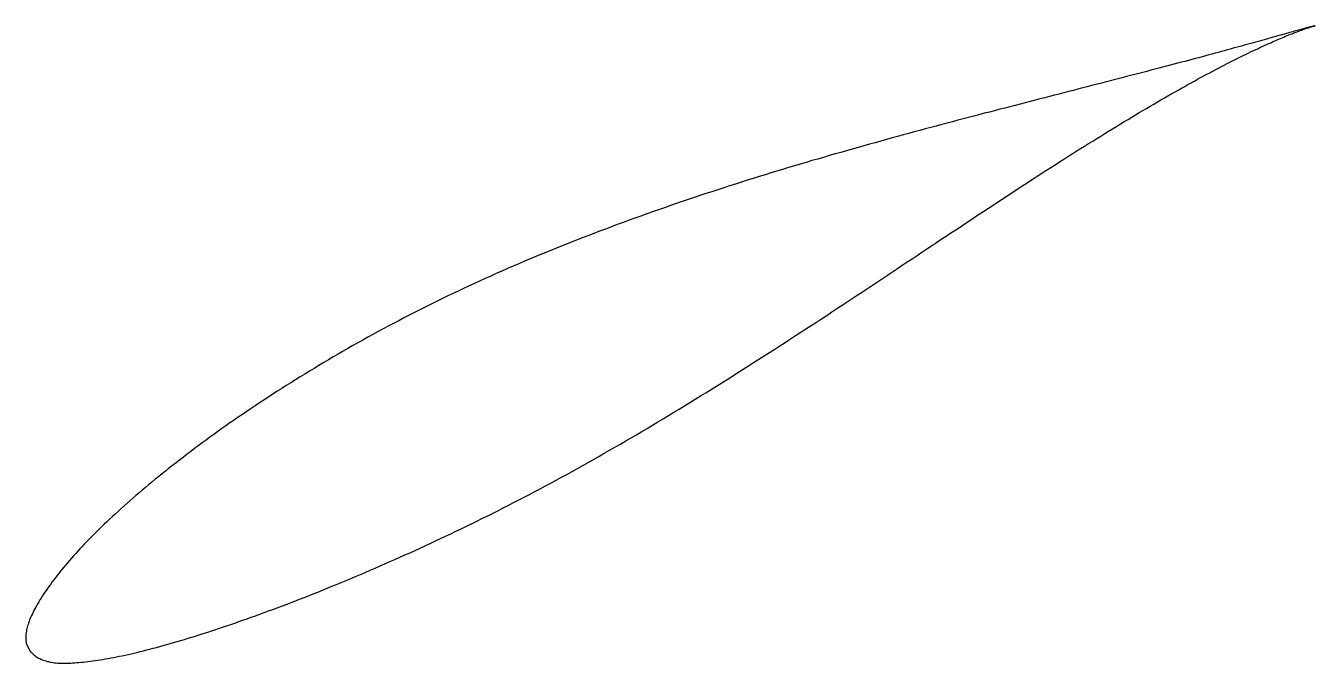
# Model space of a CAD drawing. Header units: metres. Extents: x -44 to 88, y -22 to 43.
import ezdxf

# ---------------------------------------------------------------- set-up
doc = ezdxf.new("R2010")
doc.units = ezdxf.units.M

msp = doc.modelspace()

# ---------------------------------------------------------------- linework, layer by layer
msp.add_lwpolyline([(88.03, 42.86), (88.03, 42.86), (88.02, 42.86), (88.01, 42.86), (87.99, 42.85), (87.96, 42.85), (87.93, 42.84), (87.9, 42.83), (87.85, 42.82), (87.81, 42.81), (87.75, 42.8), (87.7, 42.78), (87.63, 42.77), (87.56, 42.75), (87.49, 42.73), (87.41, 42.71), (87.33, 42.69), (87.24, 42.67), (87.14, 42.64), (87.04, 42.61), (86.93, 42.58), (86.82, 42.55), (86.7, 42.52), (86.58, 42.49), (86.46, 42.45), (86.32, 42.42), (86.18, 42.38), (86.04, 42.34), (85.89, 42.3), (85.74, 42.25), (85.58, 42.21), (85.42, 42.16), (85.25, 42.12), (85.07, 42.07), (84.89, 42.02), (84.71, 41.97), (84.52, 41.91), (84.32, 41.86), (84.12, 41.8), (83.92, 41.74), (83.7, 41.68), (83.49, 41.62), (83.27, 41.56), (83.04, 41.5), (82.81, 41.43), (82.57, 41.37), (82.33, 41.3), (82.09, 41.23), (81.83, 41.16), (81.58, 41.09), (81.32, 41.02), (81.05, 40.95), (80.78, 40.87), (80.5, 40.79), (80.22, 40.72), (79.93, 40.64), (79.64, 40.56), (79.35, 40.48), (79.04, 40.39), (78.74, 40.31), (78.43, 40.23), (78.11, 40.14), (77.79, 40.05), (77.47, 39.97), (77.14, 39.88), (76.8, 39.79), (76.46, 39.7), (76.12, 39.6), (75.77, 39.51), (75.42, 39.42), (75.06, 39.32), (74.7, 39.22), (74.33, 39.13), (73.96, 39.03), (73.58, 38.93), (73.2, 38.83), (72.82, 38.73), (72.43, 38.62), (72.03, 38.52), (71.64, 38.42), (71.23, 38.31), (70.83, 38.2), (70.42, 38.1), (70, 37.99), (69.58, 37.88), (69.16, 37.77), (68.73, 37.66), (68.3, 37.55), (67.87, 37.43), (67.43, 37.32), (66.98, 37.21), (66.54, 37.09), (66.08, 36.97), (65.63, 36.86), (65.17, 36.74), (64.71, 36.62), (64.24, 36.5), (63.77, 36.38), (63.3, 36.26), (62.82, 36.13), (62.34, 36.01), (61.85, 35.88), (61.37, 35.76), (60.87, 35.63), (60.38, 35.51), (59.88, 35.38), (59.38, 35.25), (58.87, 35.12), (58.37, 34.99), (57.85, 34.86), (57.34, 34.72), (56.82, 34.59), (56.3, 34.45), (55.78, 34.32), (55.25, 34.18), (54.72, 34.04), (54.19, 33.91), (53.65, 33.77), (53.12, 33.63), (52.58, 33.48), (52.03, 33.34), (51.49, 33.2), (50.94, 33.05), (50.39, 32.91), (49.84, 32.76), (49.28, 32.61), (48.72, 32.46), (48.16, 32.31), (47.6, 32.16), (47.03, 32.01), (46.47, 31.86), (45.9, 31.7), (45.33, 31.55), (44.76, 31.39), (44.18, 31.23), (43.6, 31.07), (43.03, 30.91), (42.45, 30.75), (41.86, 30.59), (41.28, 30.42), (40.7, 30.26), (40.11, 30.09), (39.52, 29.92), (38.93, 29.76), (38.34, 29.59), (37.75, 29.41), (37.16, 29.24), (36.56, 29.07), (35.97, 28.89), (35.37, 28.71), (34.77, 28.54), (34.17, 28.36), (33.57, 28.18), (32.97, 27.99), (32.37, 27.81), (31.77, 27.62), (31.17, 27.44), (30.57, 27.25), (29.96, 27.06), (29.36, 26.87), (28.75, 26.68), (28.15, 26.48), (27.55, 26.29), (26.94, 26.09), (26.33, 25.9), (25.73, 25.7), (25.12, 25.5), (24.52, 25.29), (23.91, 25.09), (23.31, 24.88), (22.7, 24.68), (22.09, 24.47), (21.49, 24.26), (20.88, 24.05), (20.28, 23.84), (19.68, 23.62), (19.07, 23.41), (18.47, 23.19), (17.87, 22.97), (17.26, 22.75), (16.66, 22.53), (16.06, 22.31), (15.46, 22.08), (14.86, 21.86), (14.27, 21.63), (13.67, 21.4), (13.07, 21.17), (12.48, 20.94), (11.88, 20.7), (11.29, 20.47), (10.7, 20.23), (10.11, 19.99), (9.52, 19.75), (8.93, 19.51), (8.35, 19.27), (7.76, 19.02), (7.18, 18.78), (6.6, 18.53), (6.02, 18.28), (5.44, 18.03), (4.86, 17.78), (4.29, 17.52), (3.72, 17.27), (3.15, 17.01), (2.58, 16.75), (2.01, 16.49), (1.45, 16.23), (0.88, 15.97), (0.32, 15.71), (-0.23, 15.44), (-0.79, 15.17), (-1.34, 14.9), (-1.89, 14.64), (-2.44, 14.36), (-2.99, 14.09), (-3.53, 13.82), (-4.08, 13.54), (-4.61, 13.27), (-5.15, 12.99), (-5.69, 12.71), (-6.22, 12.43), (-6.75, 12.15), (-7.27, 11.87), (-7.79, 11.59), (-8.32, 11.3), (-8.83, 11.02), (-9.35, 10.73), (-9.86, 10.45), (-10.37, 10.16), (-10.88, 9.87), (-11.38, 9.58), (-11.88, 9.29), (-12.38, 9), (-12.87, 8.71), (-13.36, 8.42), (-13.85, 8.13), (-14.34, 7.83), (-14.82, 7.54), (-15.3, 7.25), (-15.77, 6.96), (-16.25, 6.66), (-16.72, 6.37), (-17.18, 6.07), (-17.65, 5.78), (-18.11, 5.49), (-18.56, 5.19), (-19.02, 4.9), (-19.47, 4.6), (-19.91, 4.31), (-20.35, 4.02), (-20.79, 3.72), (-21.23, 3.43), (-21.66, 3.13), (-22.09, 2.84), (-22.52, 2.55), (-22.94, 2.25), (-23.36, 1.96), (-23.77, 1.67), (-24.18, 1.38), (-24.59, 1.08), (-24.99, 0.79), (-25.39, 0.5), (-25.79, 0.21), (-26.18, -0.08), (-26.57, -0.37), (-26.95, -0.66), (-27.33, -0.95), (-27.71, -1.23), (-28.08, -1.52), (-28.45, -1.81), (-28.82, -2.09), (-29.18, -2.38), (-29.53, -2.66), (-29.89, -2.94), (-30.23, -3.23), (-30.58, -3.51), (-30.92, -3.79), (-31.26, -4.07), (-31.59, -4.34), (-31.92, -4.62), (-32.24, -4.9), (-32.56, -5.17), (-32.88, -5.44), (-33.19, -5.72), (-33.49, -5.99), (-33.8, -6.26), (-34.1, -6.52), (-34.39, -6.79), (-34.68, -7.06), (-34.97, -7.32), (-35.25, -7.58), (-35.52, -7.85), (-35.8, -8.1), (-36.07, -8.36), (-36.33, -8.62), (-36.59, -8.87), (-36.84, -9.13), (-37.1, -9.38), (-37.34, -9.63), (-37.58, -9.88), (-37.82, -10.12), (-38.05, -10.37), (-38.28, -10.61), (-38.5, -10.85), (-38.72, -11.09), (-38.94, -11.33), (-39.15, -11.57), (-39.35, -11.8), (-39.55, -12.04), (-39.75, -12.27), (-39.94, -12.49), (-40.13, -12.72), (-40.31, -12.95), (-40.49, -13.17), (-40.66, -13.39), (-40.83, -13.61), (-40.99, -13.82), (-41.15, -14.04), (-41.3, -14.25), (-41.45, -14.46), (-41.6, -14.66), (-41.74, -14.86), (-41.88, -15.06), (-42.01, -15.26), (-42.13, -15.46), (-42.26, -15.65), (-42.37, -15.84), (-42.49, -16.03), (-42.6, -16.21), (-42.7, -16.39), (-42.8, -16.57), (-42.9, -16.74), (-42.99, -16.92), (-43.07, -17.09), (-43.15, -17.25), (-43.23, -17.42), (-43.3, -17.58), (-43.37, -17.74), (-43.43, -17.89), (-43.49, -18.05), (-43.54, -18.2), (-43.59, -18.35), (-43.63, -18.49), (-43.67, -18.63), (-43.71, -18.77), (-43.74, -18.91), (-43.76, -19.04), (-43.78, -19.17), (-43.8, -19.3), (-43.81, -19.42), (-43.82, -19.54), (-43.82, -19.65), (-43.82, -19.76), (-43.82, -19.86), (-43.81, -19.95), (-43.8, -20.04), (-43.79, -20.12), (-43.78, -20.19), (-43.77, -20.24), (-43.77, -20.27), (-43.36, -21.11), (-43.35, -21.12), (-43.34, -21.13), (-43.31, -21.16), (-43.27, -21.2), (-43.21, -21.25), (-43.15, -21.31), (-43.08, -21.38), (-43, -21.45), (-42.91, -21.52), (-42.82, -21.59), (-42.72, -21.66), (-42.62, -21.72), (-42.51, -21.78), (-42.4, -21.84), (-42.28, -21.9), (-42.16, -21.95), (-42.04, -22), (-41.91, -22.04), (-41.77, -22.08), (-41.63, -22.12), (-41.49, -22.15), (-41.34, -22.19), (-41.19, -22.21), (-41.04, -22.24), (-40.87, -22.26), (-40.71, -22.27), (-40.54, -22.29), (-40.37, -22.3), (-40.19, -22.3), (-40.01, -22.31), (-39.82, -22.31), (-39.63, -22.31), (-39.43, -22.3), (-39.23, -22.29), (-39.03, -22.28), (-38.82, -22.27), (-38.6, -22.25), (-38.38, -22.24), (-38.16, -22.21), (-37.93, -22.19), (-37.7, -22.16), (-37.46, -22.14), (-37.22, -22.11), (-36.97, -22.07), (-36.72, -22.04), (-36.47, -22), (-36.21, -21.96), (-35.94, -21.92), (-35.67, -21.87), (-35.4, -21.82), (-35.12, -21.77), (-34.84, -21.72), (-34.55, -21.66), (-34.26, -21.6), (-33.97, -21.54), (-33.67, -21.48), (-33.36, -21.41), (-33.06, -21.34), (-32.75, -21.27), (-32.43, -21.2), (-32.11, -21.12), (-31.79, -21.04), (-31.46, -20.95), (-31.13, -20.87), (-30.79, -20.78), (-30.45, -20.69), (-30.11, -20.6), (-29.76, -20.5), (-29.41, -20.4), (-29.06, -20.3), (-28.7, -20.2), (-28.33, -20.09), (-27.97, -19.98), (-27.6, -19.87), (-27.22, -19.76), (-26.85, -19.64), (-26.46, -19.53), (-26.08, -19.4), (-25.69, -19.28), (-25.3, -19.16), (-24.9, -19.03), (-24.5, -18.9), (-24.1, -18.76), (-23.69, -18.63), (-23.28, -18.49), (-22.87, -18.35), (-22.46, -18.21), (-22.04, -18.06), (-21.61, -17.91), (-21.19, -17.76), (-20.76, -17.61), (-20.32, -17.45), (-19.89, -17.3), (-19.45, -17.14), (-19.01, -16.97), (-18.56, -16.81), (-18.12, -16.64), (-17.67, -16.47), (-17.21, -16.3), (-16.76, -16.13), (-16.3, -15.95), (-15.83, -15.77), (-15.37, -15.59), (-14.9, -15.41), (-14.43, -15.22), (-13.96, -15.03), (-13.48, -14.84), (-13.01, -14.65), (-12.53, -14.45), (-12.04, -14.25), (-11.56, -14.05), (-11.07, -13.85), (-10.58, -13.64), (-10.09, -13.44), (-9.59, -13.23), (-9.1, -13.02), (-8.6, -12.8), (-8.1, -12.59), (-7.59, -12.37), (-7.09, -12.15), (-6.58, -11.92), (-6.07, -11.7), (-5.56, -11.47), (-5.05, -11.24), (-4.53, -11.01), (-4.02, -10.77), (-3.5, -10.54), (-2.98, -10.3), (-2.46, -10.06), (-1.94, -9.81), (-1.41, -9.57), (-0.89, -9.32), (-0.36, -9.07), (0.17, -8.82), (0.7, -8.56), (1.23, -8.31), (1.76, -8.05), (2.3, -7.79), (2.83, -7.52), (3.37, -7.26), (3.91, -6.99), (4.44, -6.72), (4.98, -6.44), (5.52, -6.17), (6.06, -5.89), (6.6, -5.61), (7.15, -5.33), (7.69, -5.05), (8.23, -4.76), (8.77, -4.47), (9.32, -4.18), (9.86, -3.89), (10.41, -3.59), (10.96, -3.3), (11.5, -3), (12.05, -2.7), (12.6, -2.4), (13.14, -2.09), (13.69, -1.78), (14.24, -1.48), (14.79, -1.17), (15.33, -0.85), (15.88, -0.54), (16.43, -0.22), (16.98, 0.09), (17.53, 0.41), (18.07, 0.73), (18.62, 1.05), (19.17, 1.38), (19.72, 1.7), (20.27, 2.03), (20.82, 2.36), (21.36, 2.68), (21.91, 3.01), (22.46, 3.35), (23, 3.68), (23.55, 4.01), (24.1, 4.35), (24.64, 4.68), (25.19, 5.02), (25.73, 5.35), (26.28, 5.69), (26.82, 6.03), (27.36, 6.37), (27.91, 6.71), (28.45, 7.05), (28.99, 7.4), (29.53, 7.74), (30.07, 8.08), (30.61, 8.42), (31.15, 8.77), (31.69, 9.11), (32.23, 9.46), (32.76, 9.8), (33.3, 10.15), (33.83, 10.49), (34.37, 10.84), (34.9, 11.18), (35.43, 11.53), (35.96, 11.87), (36.49, 12.22), (37.02, 12.56), (37.55, 12.91), (38.08, 13.25), (38.6, 13.6), (39.12, 13.94), (39.65, 14.29), (40.17, 14.63), (40.69, 14.97), (41.21, 15.32), (41.73, 15.66), (42.24, 16), (42.76, 16.34), (43.27, 16.68), (43.78, 17.02), (44.29, 17.36), (44.8, 17.7), (45.31, 18.04), (45.81, 18.37), (46.32, 18.71), (46.82, 19.04), (47.32, 19.38), (47.82, 19.71), (48.32, 20.04), (48.81, 20.37), (49.31, 20.7), (49.8, 21.03), (50.29, 21.35), (50.78, 21.68), (51.27, 22), (51.75, 22.32), (52.23, 22.64), (52.71, 22.96), (53.19, 23.28), (53.67, 23.59), (54.15, 23.91), (54.62, 24.22), (55.09, 24.53), (55.56, 24.84), (56.02, 25.14), (56.49, 25.45), (56.95, 25.75), (57.41, 26.05), (57.87, 26.35), (58.32, 26.65), (58.78, 26.94), (59.23, 27.23), (59.68, 27.52), (60.12, 27.81), (60.57, 28.1), (61.01, 28.38), (61.45, 28.66), (61.88, 28.94), (62.32, 29.22), (62.75, 29.49), (63.18, 29.76), (63.6, 30.03), (64.02, 30.3), (64.45, 30.56), (64.86, 30.82), (65.28, 31.08), (65.69, 31.34), (66.1, 31.59), (66.51, 31.84), (66.91, 32.09), (67.31, 32.34), (67.71, 32.58), (68.11, 32.82), (68.5, 33.06), (68.89, 33.29), (69.27, 33.52), (69.66, 33.75), (70.04, 33.98), (70.42, 34.2), (70.79, 34.42), (71.16, 34.64), (71.53, 34.86), (71.89, 35.07), (72.25, 35.28), (72.61, 35.48), (72.97, 35.69), (73.32, 35.89), (73.66, 36.09), (74.01, 36.28), (74.35, 36.47), (74.69, 36.66), (75.02, 36.85), (75.35, 37.03), (75.68, 37.21), (76, 37.39), (76.32, 37.56), (76.64, 37.73), (76.95, 37.9), (77.26, 38.06), (77.56, 38.23), (77.86, 38.38), (78.16, 38.54), (78.45, 38.69), (78.74, 38.84), (79.03, 38.99), (79.31, 39.13), (79.59, 39.27), (79.86, 39.41), (80.13, 39.55), (80.4, 39.68), (80.66, 39.81), (80.92, 39.93), (81.17, 40.06), (81.42, 40.18), (81.67, 40.29), (81.91, 40.41), (82.15, 40.52), (82.38, 40.63), (82.61, 40.73), (82.83, 40.84), (83.05, 40.94), (83.27, 41.04), (83.48, 41.13), (83.68, 41.22), (83.89, 41.31), (84.08, 41.4), (84.28, 41.48), (84.47, 41.56), (84.65, 41.64), (84.83, 41.71), (85, 41.79), (85.17, 41.86), (85.34, 41.92), (85.5, 41.99), (85.66, 42.05), (85.81, 42.11), (85.96, 42.17), (86.1, 42.22), (86.24, 42.27), (86.37, 42.32), (86.49, 42.37), (86.62, 42.42), (86.74, 42.46), (86.85, 42.5), (86.96, 42.54), (87.06, 42.57), (87.16, 42.61), (87.25, 42.64), (87.34, 42.66), (87.42, 42.69), (87.5, 42.72), (87.57, 42.74), (87.64, 42.76), (87.7, 42.78), (87.76, 42.79), (87.81, 42.81), (87.86, 42.82), (87.9, 42.83), (87.93, 42.84), (87.96, 42.85), (87.99, 42.85), (88.01, 42.86), (88.02, 42.86), (88.03, 42.86), (88.03, 42.86)], close=True)

doc.saveas('drawing.dxf')
